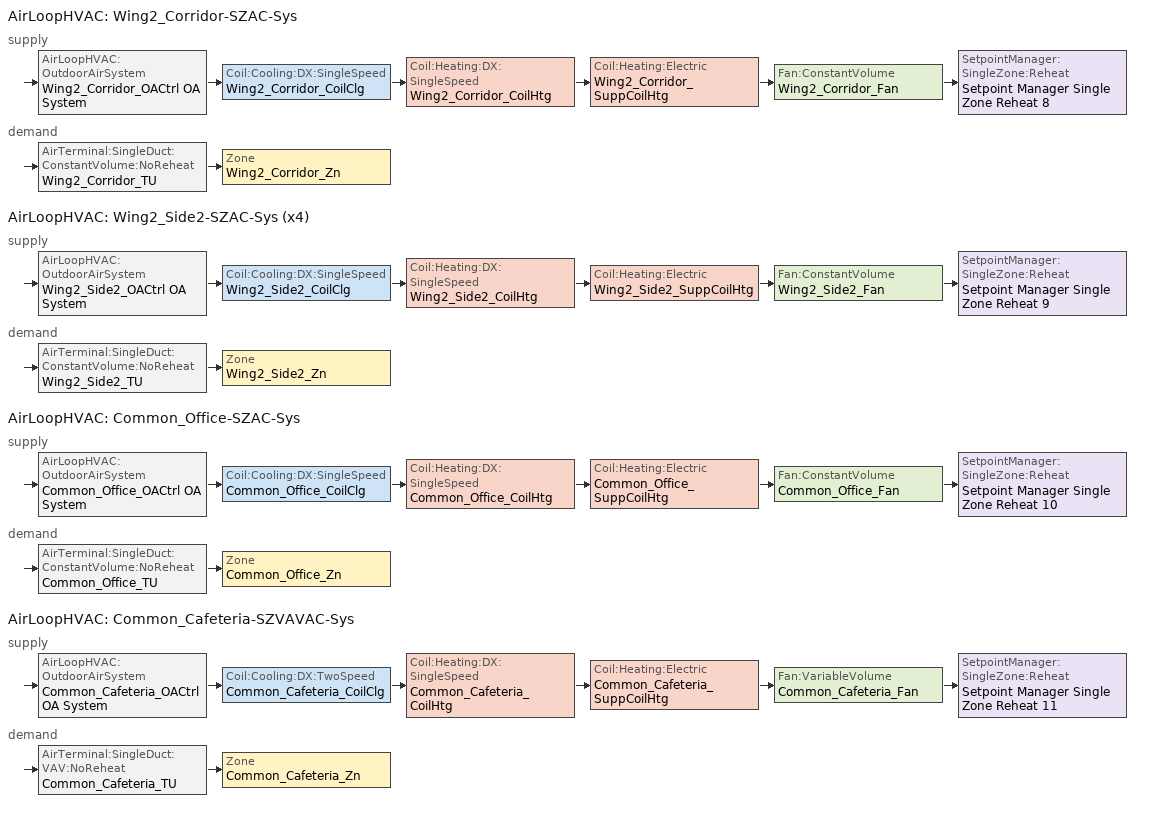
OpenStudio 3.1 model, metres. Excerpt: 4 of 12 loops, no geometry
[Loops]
AirLoopHVAC 'Wing2_Corridor-SZAC-Sys'
 supply: AirLoopHVAC:OutdoorAirSystem 'Wing2_Corridor_OACtrl OA System' > Coil:Cooling:DX:SingleSpeed 'Wing2_Corridor_CoilClg' > Coil:Heating:DX:SingleSpeed 'Wing2_Corridor_CoilHtg' > Coil:Heating:Electric 'Wing2_Corridor_SuppCoilHtg' > Fan:ConstantVolume 'Wing2_Corridor_Fan' > SetpointManager:SingleZone:Reheat 'Setpoint Manager Single Zone Reheat 8'
 demand: AirTerminal:SingleDuct:ConstantVolume:NoReheat 'Wing2_Corridor_TU' > Zone 'Wing2_Corridor_Zn'
AirLoopHVAC 'Wing2_Side2-SZAC-Sys (x4)'
 supply: AirLoopHVAC:OutdoorAirSystem 'Wing2_Side2_OACtrl OA System' > Coil:Cooling:DX:SingleSpeed 'Wing2_Side2_CoilClg' > Coil:Heating:DX:SingleSpeed 'Wing2_Side2_CoilHtg' > Coil:Heating:Electric 'Wing2_Side2_SuppCoilHtg' > Fan:ConstantVolume 'Wing2_Side2_Fan' > SetpointManager:SingleZone:Reheat 'Setpoint Manager Single Zone Reheat 9'
 demand: AirTerminal:SingleDuct:ConstantVolume:NoReheat 'Wing2_Side2_TU' > Zone 'Wing2_Side2_Zn'
AirLoopHVAC 'Common_Office-SZAC-Sys'
 supply: AirLoopHVAC:OutdoorAirSystem 'Common_Office_OACtrl OA System' > Coil:Cooling:DX:SingleSpeed 'Common_Office_CoilClg' > Coil:Heating:DX:SingleSpeed 'Common_Office_CoilHtg' > Coil:Heating:Electric 'Common_Office_SuppCoilHtg' > Fan:ConstantVolume 'Common_Office_Fan' > SetpointManager:SingleZone:Reheat 'Setpoint Manager Single Zone Reheat 10'
 demand: AirTerminal:SingleDuct:ConstantVolume:NoReheat 'Common_Office_TU' > Zone 'Common_Office_Zn'
AirLoopHVAC 'Common_Cafeteria-SZVAVAC-Sys'
 supply: AirLoopHVAC:OutdoorAirSystem 'Common_Cafeteria_OACtrl OA System' > Coil:Cooling:DX:TwoSpeed 'Common_Cafeteria_CoilClg' > Coil:Heating:DX:SingleSpeed 'Common_Cafeteria_CoilHtg' > Coil:Heating:Electric 'Common_Cafeteria_SuppCoilHtg' > Fan:VariableVolume 'Common_Cafeteria_Fan' > SetpointManager:SingleZone:Reheat 'Setpoint Manager Single Zone Reheat 11'
 demand: AirTerminal:SingleDuct:VAV:NoReheat 'Common_Cafeteria_TU' > Zone 'Common_Cafeteria_Zn'
[SizingPeriod:DesignDay] Barometric Pressure {Pa}=101284; Wind Speed {m/s}=2.3; Wind Direction {deg}=220; Sky Clearness=0; Rain Indicator=0; Snow Indicator=0; Day of Month=21; Day Type=SummerDesignDay; Daylight Saving Time Indicator=0; Humidity Indicating Type=Wetbulb; Dry-Bulb Temperature Range Modifier Type=DefaultMultipliers; Solar Model Indicator=ASHRAETau
Name | Maximum Dry-Bulb Temperature {C} | Daily Dry-Bulb Temperature Range {deltaC} | Humidity Indicating Conditions at Maximum Dry-Bulb | Month | ASHRAE Taub | ASHRAE Taud
SACRAMENTO EXECUTIVE  September .4% Condns DB=>MCWB | 37.9 | 16.8 | 19.8 | 9 | 0.351 | 2.437
SACRAMENTO EXECUTIVE  October .4% Condns DB=>MCWB | 33.5 | 14.6 | 18.2 | 10 | 0.345 | 2.463
SACRAMENTO EXECUTIVE  November .4% Condns DB=>MCWB | 25.4 | 11.3 | 15.3 | 11 | 0.331 | 2.486
[Sizing:Zone] Zone Cooling Design Supply Air Temperature Input Method=TemperatureDifference; Zone Cooling Design Supply Air Temperature {C}=14; Zone Cooling Design Supply Air Temperature Difference {deltaC}=11.1111; Zone Heating Design Supply Air Temperature Input Method=TemperatureDifference; Zone Heating Design Supply Air Temperature {C}=40; Zone Heating Design Supply Air Temperature Difference {deltaC}=13.8889; Zone Cooling Design Supply Air Humidity Ratio {kg-H2O/kg-air}=0.0085; Zone Heating Design Supply Air Humidity Ratio {kg-H2O/kg-air}=0.008; Zone Heating Sizing Factor=1; Zone Cooling Sizing Factor=1; Cooling Design Air Flow Method=DesignDay; Cooling Minimum Air Flow per Zone Floor Area {m3/s-m2}=0; Cooling Minimum Air Flow {m3/s}=0; Cooling Minimum Air Flow Fraction=0; Heating Maximum Air Flow per Zone Floor Area {m3/s-m2}=0; Heating Maximum Air Flow {m3/s}=0; Account for Dedicated Outdoor Air System=No; Dedicated Outdoor Air System Control Strategy=NeutralSupplyAir; Dedicated Outdoor Air Low Setpoint Temperature for Design {C}=autosize; Dedicated Outdoor Air High Setpoint Temperature for Design {C}=autosize
Name | Heating Design Air Flow Method | Heating Maximum Air Flow Fraction
Wing2_Corridor_Zn; Wing2_Side2_Zn; Common_Office_Zn | DesignDay | 0
Common_Cafeteria_Zn | DesignDayWithLimit | 0.5
[Zone equipment]
Wing2_Corridor_Zn: Wing2_Corridor_TU
Wing2_Side2_Zn: Wing2_Side2_TU
Common_Office_Zn: Common_Office_TU
Common_Cafeteria_Zn: Common_Cafeteria_TU
[AirLoopHVAC] Availability Schedule=SchoolHVACAvail; Design Return Air Flow Fraction of Supply Air Flow=1
Name | Design Supply Air Flow Rate {m3/s}
Wing2_Corridor-SZAC-Sys | 0.456521
Wing2_Side2-SZAC-Sys (x4) | 1.41492
Common_Office-SZAC-Sys | 0.96862
Common_Cafeteria-SZVAVAC-Sys | 1.57405
[Sizing:System] Type of Load to Size On=Sensible; Design Outdoor Air Flow Rate {m3/s}=Autosize; Preheat Design Temperature {C}=5.68434e-14; Preheat Design Humidity Ratio {kg-H2O/kg-Air}=0; Precool Design Temperature {C}=5.68434e-14; Precool Design Humidity Ratio {kg-H2O/kg-Air}=0; Central Cooling Design Supply Air Temperature {C}=12.7778; Central Heating Design Supply Air Temperature {C}=35; Sizing Option=NonCoincident; 100% Outdoor Air in Cooling=No; 100% Outdoor Air in Heating=No; Central Cooling Design Supply Air Humidity Ratio {kg-H2O/kg-Air}=0.0085; Central Heating Design Supply Air Humidity Ratio {kg-H2O/kg-Air}=0.008; Cooling Design Air Flow Method=DesignDay; Cooling Design Air Flow Rate {m3/s}=0; Heating Design Air Flow Method=DesignDay; Heating Design Air Flow Rate {m3/s}=0; System Outdoor Air Method=ZoneSum; Zone Maximum Outdoor Air Fraction=1; Cooling Supply Air Flow Rate Per Floor Area {m3/s-m2}=0.00996765; Cooling Fraction of Autosized Cooling Supply Air Flow Rate=1; Cooling Supply Air Flow Rate Per Unit Cooling Capacity {m3/s-W}=3.94755e-05; Heating Supply Air Flow Rate Per Floor Area {m3/s-m2}=0.00996765; Heating Fraction of Autosized Heating Supply Air Flow Rate=1; Heating Fraction of Autosized Cooling Supply Air Flow Rate=1; Heating Supply Air Flow Rate Per Unit Heating Capacity {m3/s-W}=3.15882e-05; Cooling Design Capacity Method=CoolingDesignCapacity; Cooling Design Capacity {W}=autosize; Cooling Design Capacity Per Floor Area {W/m2}=234.7; Fraction of Autosized Cooling Design Capacity=1; Heating Design Capacity Method=HeatingDesignCapacity; Heating Design Capacity {W}=autosize; Heating Design Capacity Per Floor Area {W/m2}=157; Fraction of Autosized Heating Design Capacity=1; Central Cooling Capacity Control Method=OnOff
Name | Central Heating Maximum System Air Flow Ratio
Wing2_Corridor-SZAC-Sys; Wing2_Side2-SZAC-Sys (x4); Common_Office-SZAC-Sys | 1
Common_Cafeteria-SZVAVAC-Sys | 0.5
[Fan:ConstantVolume] Availability Schedule=Always On Discrete; Motor In Airstream Fraction=1
Name | Fan Total Efficiency | Pressure Rise {Pa} | Maximum Flow Rate {m3/s} | Motor Efficiency
Wing2_Corridor_Fan | 0.55575 | 876.534 | 0.456521 | 0.855
Wing2_Side2_Fan | 0.55575 | 876.534 | 1.41492 | 0.855
Common_Office_Fan | 0.56225 | 886.786 | 0.96862 | 0.865
[Coil:Heating:Electric]
Name | Availability Schedule | Nominal Capacity {W}
Wing2_Corridor_SuppCoilHtg | Wing2_Corridor_SuppCoilHtg AvailSch | 8165.25
Wing2_Side2_SuppCoilHtg | Wing2_Side2_SuppCoilHtg AvailSch | 30461.8
Common_Office_SuppCoilHtg | Common_Office_SuppCoilHtg AvailSch | 14091.5
Common_Cafeteria_SuppCoilHtg | Common_Cafeteria_SuppCoilHtg AvailSch | 36211
[Coil:Heating:DX:SingleSpeed] Availability Schedule=Always On Discrete; Rated Supply Fan Power Per Volume Flow Rate {W/(m3/s)}=773.3; Total Heating Capacity Function of Temperature Curve=CoilHtgHPQRatio_fToadbSI; Total Heating Capacity Function of Flow Fraction Curve=CoilHtgHPQRatio_fCFMRatio; Energy Input Ratio Function of Temperature Curve=CoilHtgHPEIRRatio_fToadbSI; Energy Input Ratio Function of Flow Fraction Curve=CoilHtgHPEIRRatio_fCFMRatio; Part Load Fraction Correlation Curve=CoilHtgHPEIRRatio_fQFrac; Minimum Outdoor Dry-Bulb Temperature for Compressor Operation {C}=-8.33333; Maximum Outdoor Dry-Bulb Temperature for Defrost Operation {C}=4.44444; Maximum Outdoor Dry-Bulb Temperature for Crankcase Heater Operation {C}=10; Defrost Strategy=ReverseCycle; Defrost Control=Timed; Defrost Time Period Fraction=0.058333; Resistive Defrost Heater Capacity {W}=2000
Name | Rated Total Heating Capacity {W} | Rated COP {W/W} | Rated Air Flow Rate {m3/s} | Defrost Energy Input Ratio Function of Temperature Curve | Crankcase Heater Capacity {W}
Wing2_Corridor_CoilHtg | 8385.17 | 3.52162 | 0.456521 | Wing2_Corridor_CoilHtg Defrost Curve | 22.8521
Wing2_Side2_CoilHtg | 25988.6 | 3.52162 | 1.41492 | Wing2_Side2_CoilHtg Defrost Curve | 70.8268
Common_Office_CoilHtg | 18458.9 | 3.52162 | 0.96862 | Common_Office_CoilHtg Defrost Curve | 50.3059
Common_Cafeteria_CoilHtg | 28911.5 | 3.77622 | 1.57405 | Common_Cafeteria_CoilHtg Defrost Curve | 78.7925
[Coil:Cooling:DX:SingleSpeed] Availability Schedule=Always On Discrete; Rated Sensible Heat Ratio=autosize; Rated COP {W/W}=4.07563; Rated Evaporator Fan Power Per Volume Flow Rate {W/(m3/s)}=773.3; Total Cooling Capacity Function of Temperature Curve=CoilClgDXQRatio_fTwbToadbSI; Total Cooling Capacity Function of Flow Fraction Curve=CoilClgDXSnglQRatio_fCFMRatio; Energy Input Ratio Function of Flow Fraction Curve=CoilClgDXSnglEIRRatio_fCFMRatio; Part Load Fraction Correlation Curve=CoilClgDXSEEREIRRatio_fQFrac; Minimum Outdoor Dry-Bulb Temperature for Compressor Operation {C}=-25; Condenser Type=AirCooled; Evaporative Condenser Effectiveness=0; Evaporative Condenser Air Flow Rate {m3/s}=Autosize; Evaporative Condenser Pump Rated Power Consumption {W}=Autosize; Crankcase Heater Capacity {W}=0; Maximum Outdoor Dry-Bulb Temperature for Crankcase Heater Operation {C}=0; Basin Heater Capacity {W/K}=0; Basin Heater Setpoint Temperature {C}=10
Name | Rated Total Cooling Capacity {W} | Rated Air Flow Rate {m3/s} | Energy Input Ratio Function of Temperature Curve
Wing2_Corridor_CoilClg | 8385.17 | 0.456521 | CoilClgDXSEEREIR_fTwbToadbSI-8
Wing2_Side2_CoilClg | 25988.6 | 1.41492 | CoilClgDXSEEREIR_fTwbToadbSI-9
Common_Office_CoilClg | 18458.9 | 0.96862 | CoilClgDXSEEREIR_fTwbToadbSI-10
[Controller:OutdoorAir] Minimum Outdoor Air Flow Rate {m3/s}=0; Maximum Outdoor Air Flow Rate {m3/s}=Autosize; Economizer Control Action Type=ModulateFlow; Lockout Type=NoLockout; Minimum Limit Type=FixedMinimum; High Humidity Control=No
Name | Economizer Control Type | Economizer Maximum Limit Enthalpy {J/kg} | Minimum Outdoor Air Schedule | Controller Mechanical Ventilation | Heat Recovery Bypass Control Type | Economizer Maximum Limit Dry-Bulb Temperature {C} | Maximum Fraction of Outdoor Air Schedule
Wing2_Corridor_OACtrl | NoEconomizer | 64000 | Wing2_Corridor_OACtrl Schedule | Wing2_Corridor_OACtrl Mech Vent Controller | BypassWhenWithinEconomizerLimits
Wing2_Side2_OACtrl | NoEconomizer | 64000 | Wing2_Side2_OACtrl Schedule | Wing2_Side2_OACtrl Mech Vent Controller | BypassWhenWithinEconomizerLimits
Common_Office_OACtrl | FixedDryBulb | 116300 | Common_Office_OACtrl Schedule | Common_Office_OACtrl Mech Vent Controller | BypassWhenWithinEconomizerLimits | 23.8889 | Common_Office_OACtrl Max OA Schedule
Common_Cafeteria_OACtrl | FixedDryBulb | 116300 | Common_Cafeteria_OACtrl Schedule | Common_Cafeteria_OACtrl Mech Vent Controller | BypassWhenOAFlowGreaterThanMinimum | 23.8889 | Common_Cafeteria_OACtrl Max OA Schedule
[Controller:MechanicalVentilation] Availability Schedule=Always On Discrete; System Outdoor Air Method=ZoneSum
Name | Demand Controlled Ventilation
Wing2_Corridor_OACtrl Mech Vent Controller; Wing2_Side2_OACtrl Mech Vent Controller; Common_Office_OACtrl Mech Vent Controller
Common_Cafeteria_OACtrl Mech Vent Controller | Yes
[AirLoopHVAC:OutdoorAirSystem]
Name | Controller
Wing2_Corridor_OACtrl OA System | Wing2_Corridor_OACtrl
Wing2_Side2_OACtrl OA System | Wing2_Side2_OACtrl
Common_Office_OACtrl OA System | Common_Office_OACtrl
Common_Cafeteria_OACtrl OA System | Common_Cafeteria_OACtrl
[SetpointManager:SingleZone:Reheat]
Name | Minimum Supply Air Temperature {C} | Maximum Supply Air Temperature {C} | Control Zone | Setpoint Node or NodeList
Setpoint Manager Single Zone Reheat 8 | -99 | 99 | Wing2_Corridor_Zn | Wing2_Corridor_Fan Outlet Node
Setpoint Manager Single Zone Reheat 9 | -99 | 99 | Wing2_Side2_Zn | Wing2_Side2_Fan Outlet Node
Setpoint Manager Single Zone Reheat 10 | -99 | 99 | Common_Office_Zn | Common_Office_Fan Outlet Node
Setpoint Manager Single Zone Reheat 11 | 12.7778 | 35 | Common_Cafeteria_Zn | Common_Cafeteria_Fan Outlet Node
[Fan:VariableVolume]
Common_Cafeteria_Fan: Availability Schedule=Always On Discrete; Fan Total Efficiency=0.58175; Pressure Rise {Pa}=917.541; Maximum Flow Rate {m3/s}=1.57405; Fan Power Minimum Flow Rate Input Method=FixedFlowRate; Fan Power Minimum Flow Fraction=0; Fan Power Minimum Air Flow Rate {m3/s}=0.787024; Motor Efficiency=0.895; Motor In Airstream Fraction=1; Fan Power Coefficient 1=0.027828; Fan Power Coefficient 2=0.026583; Fan Power Coefficient 3=-0.087069; Fan Power Coefficient 4=1.03092; Fan Power Coefficient 5=0
[Coil:Cooling:DX:TwoSpeed]
Common_Cafeteria_CoilClg: Availability Schedule=Always On Discrete; Rated High Speed Total Cooling Capacity {W}=28911.5; Rated High Speed Sensible Heat Ratio=Autosize; Rated High Speed COP {W/W}=3.90941; Rated High Speed Air Flow Rate {m3/s}=1.57405; Unit Internal Static Air Pressure {Pa}=773.3; Total Cooling Capacity Function of Temperature Curve=CoilClgDXQRatio_fTwbToadbSI; Total Cooling Capacity Function of Flow Fraction Curve=CoilClgDXDblQRatio_fCFMRatio; Energy Input Ratio Function of Temperature Curve=CoilClgDXEIRRatio_fTwbToadbSI; Energy Input Ratio Function of Flow Fraction Curve=CoilClgDXDblEIRRatio_fCFMRatio; Part Load Fraction Correlation Curve=CoilClgDXEIRRatio_fQFrac; Rated Low Speed Total Cooling Capacity {W}=14455.7; Rated Low Speed Sensible Heat Ratio=Autosize; Rated Low Speed COP {W/W}=3.90941; Rated Low Speed Air Flow Rate {m3/s}=0.787024; Low Speed Total Cooling Capacity Function of Temperature Curve=CoilClgDXQRatio_fTwbToadbSI 1; Low Speed Energy Input Ratio Function of Temperature Curve=CoilClgDXEIRRatio_fTwbToadbSI 1; Condenser Type=AirCooled; Minimum Outdoor Dry-Bulb Temperature for Compressor Operation {C}=-25; High Speed Evaporative Condenser Effectiveness=0; High Speed Evaporative Condenser Air Flow Rate {m3/s}=Autosize; High Speed Evaporative Condenser Pump Rated Power Consumption {W}=Autosize; Low Speed Evaporative Condenser Effectiveness=0; Low Speed Evaporative Condenser Air Flow Rate {m3/s}=Autosize; Low Speed Evaporative Condenser Pump Rated Power Consumption {W}=Autosize; Basin Heater Capacity {W/K}=0; Basin Heater Setpoint Temperature {C}=10
[AirTerminal:SingleDuct:ConstantVolume:NoReheat] Availability Schedule=Always On Discrete
Name | Maximum Air Flow Rate {m3/s}
Wing2_Corridor_TU | 0.456521
Wing2_Side2_TU | 1.41492
Common_Office_TU | 0.96862
[AirTerminal:SingleDuct:VAV:NoReheat]
Common_Cafeteria_TU: Availability Schedule=Always On Discrete; Maximum Air Flow Rate {m3/s}=1.57405; Zone Minimum Air Flow Input Method=FixedFlowRate; Constant Minimum Air Flow Fraction=0.3; Fixed Minimum Air Flow Rate {m3/s}=0.787024; Control For Outdoor Air=No
[Curve:Biquadratic]
Name | Coefficient1 Constant | Coefficient2 x | Coefficient3 x**2 | Coefficient4 y | Coefficient5 y**2 | Coefficient6 x*y | Minimum Value of x | Maximum Value of x | Minimum Value of y | Maximum Value of y | Minimum Curve Output | Maximum Curve Output
CoilClgDXQRatio_fTwbToadbSI; CoilClgDXQRatio_fTwbToadbSI 1 | 0.86779 | 0.014245 | 0.000554 | -0.007569 | 3.2e-05 | -0.000191 | 13.89 | 25 | 23.89 | 46.11 | 0.77 | 1.29
CoilClgDXEIRRatio_fTwbToadbSI; CoilClgDXEIRRatio_fTwbToadbSI 1 | 0.116709 | 0.028458 | -0.000411 | 0.021422 | 0.000162 | -0.00068 | 13.89 | 25 | 23.89 | 46.11 | 0.77 | 1.33
Wing2_Corridor_CoilHtg Defrost Curve; Wing2_Side2_CoilHtg Defrost Curve; Common_Office_CoilHtg Defrost Curve; Common_Cafeteria_CoilHtg Defrost Curve | 1 | 0 | 0 | 0 | 0 | 0 | 0 | 1 | 0 | 1
[Curve:Cubic]
Name | Coefficient1 Constant | Coefficient2 x | Coefficient3 x**2 | Coefficient4 x**3 | Minimum Value of x | Maximum Value of x | Minimum Curve Output | Maximum Curve Output
CoilClgDXSEEREIRRatio_fQFrac | 1 | 0 | 0 | 0 | 0.7 | 1 | 1 | 1
CoilClgDXEIRRatio_fQFrac | 0 | 5.1091 | -8.5515 | 4.4744 | 0.7 | 1 | 0.92 | 1
CoilClgDXDblEIRRatio_fCFMRatio | 1.00795 | 0.345441 | -0.692289 | 0.338899 | 0 | 100
CoilHtgHPQRatio_fToadbSI | 0.729009 | 0.031928 | 0.000136 | -9e-06 | 0 | 10 | 0.17 | 1.05
CoilHtgHPEIRRatio_fToadbSI | 1.21829 | -0.036117 | 0.00142 | -2.7e-05 | 0 | 10 | 0.97 | 3.18
CoilClgDXDblQRatio_fCFMRatio | 0.472786 | 1.24334 | -1.03871 | 0.322578 | 0 | 100 | 0.47
[Curve:Quadratic] Minimum Value of x=0
Name | Coefficient1 Constant | Coefficient2 x | Coefficient3 x**2 | Maximum Value of x | Minimum Curve Output | Maximum Curve Output
CoilClgDXSnglQRatio_fCFMRatio | 0.8 | 0.2 | 0 | 100 | 0.8
CoilClgDXSnglEIRRatio_fCFMRatio | 1.156 | -0.1816 | 0.0256 | 100
CoilHtgHPQRatio_fCFMRatio | 0.84 | 0.16 | 0 | 100 | 0.84
CoilHtgHPEIRRatio_fQFrac | 0.85 | 0.15 | 0 | 1 | 0.85 | 1
CoilHtgHPEIRRatio_fCFMRatio | 1.3824 | -0.4336 | 0.0512 | 1
[Table:MultiVariableLookup]
CoilClgDXSEEREIR_fTwbToadbSI-8; CoilClgDXSEEREIR_fTwbToadbSI-9; CoilClgDXSEEREIR_fTwbToadbSI-10: EvaluateCurveToLimits, BiQuadratic, 1, Temperature, Temperature, Dimensionless, 2, 19.44, 35, 1, 19.44, 27.78, 0.78414, 19.44, 43.33, 1.21791, 13.89, 35, 1.16301, 13.89, 27.78, 0.916875, 13.89, 43.33, 1.41138, 25, 35, 0.884805, 25, 27.78, 0.690413, 25, 43.33, 1.08116
[Schedule:Day]
SchoolHVACAvailSun; Wing2_Corridor_OACtrl Schedule Week 1 Sunday; Wing2_Corridor_OACtrl Schedule Week 1 Holiday; Wing2_Corridor_OACtrl Schedule Week 1 Custom 1; Wing2_Corridor_OACtrl Schedule Week 1 Custom 2; Wing2_Side2_OACtrl Schedule Week 1 Sunday; Wing2_Side2_OACtrl Schedule Week 1 Holiday; Wing2_Side2_OACtrl Schedule Week 1 Custom 1; Wing2_Side2_OACtrl Schedule Week 1 Custom 2; Common_Office_OACtrl Schedule Week 1 Sunday; Common_Office_OACtrl Schedule Week 1 Holiday; Common_Office_OACtrl Schedule Week 1 Custom 1; Common_Office_OACtrl Schedule Week 1 Custom 2; Common_Cafeteria_OACtrl Schedule Week 1 Sunday; Common_Cafeteria_OACtrl Schedule Week 1 Holiday; Common_Cafeteria_OACtrl Schedule Week 1 Custom 1; Common_Cafeteria_OACtrl Schedule Week 1 Custom 2: 1, 0, 0, 2, 0, 0, 3, 0, 0, 4, 0, 0, 5, 0, 0, 6, 0, 0, 7, 0, 0, 8, 0, 0, 9, 0, 0, 10, 0, 0, 11, 0, 0, 12, 0, 0, 13, 0, 0, 14, 0, 0, 15, 0, 0, 16, 0, 0, 17, 0, 0, 18, 0, 0, 19, 0, 0, 20, 0, 0, 21, 0, 0, 22, 0, 0, 23, 0, 0, 24, 0, 0
SchoolHVACAvailWD; Wing2_Corridor_OACtrl Schedule Week 1 Monday; Wing2_Corridor_OACtrl Schedule Week 1 Tuesday; Wing2_Corridor_OACtrl Schedule Week 1 Wednesday; Wing2_Corridor_OACtrl Schedule Week 1 Thursday; Wing2_Corridor_OACtrl Schedule Week 1 Friday; Wing2_Side2_OACtrl Schedule Week 1 Monday; Wing2_Side2_OACtrl Schedule Week 1 Tuesday; Wing2_Side2_OACtrl Schedule Week 1 Wednesday; Wing2_Side2_OACtrl Schedule Week 1 Thursday; Wing2_Side2_OACtrl Schedule Week 1 Friday; Common_Office_OACtrl Schedule Week 1 Monday; Common_Office_OACtrl Schedule Week 1 Tuesday; Common_Office_OACtrl Schedule Week 1 Wednesday; Common_Office_OACtrl Schedule Week 1 Thursday; Common_Office_OACtrl Schedule Week 1 Friday; Common_Cafeteria_OACtrl Schedule Week 1 Monday; Common_Cafeteria_OACtrl Schedule Week 1 Tuesday; Common_Cafeteria_OACtrl Schedule Week 1 Wednesday; Common_Cafeteria_OACtrl Schedule Week 1 Thursday; Common_Cafeteria_OACtrl Schedule Week 1 Friday: 1, 0, 0, 2, 0, 0, 3, 0, 0, 4, 0, 0, 5, 0, 0, 6, 0, 0, 7, 0, 1, 8, 0, 1, 9, 0, 1, 10, 0, 1, 11, 0, 1, 12, 0, 1, 13, 0, 1, 14, 0, 1, 15, 0, 1, 16, 0, 1, 17, 0, 1, 18, 0, 1, 19, 0, 1, 20, 0, 1, 21, 0, 1, 22, 0, 1, 23, 0, 0, 24, 0, 0
SchoolHVACAvailSat; Wing2_Corridor_OACtrl Schedule Week 1 Saturday; Wing2_Side2_OACtrl Schedule Week 1 Saturday; Common_Office_OACtrl Schedule Week 1 Saturday; Common_Cafeteria_OACtrl Schedule Week 1 Saturday: 1, 0, 0, 2, 0, 0, 3, 0, 0, 4, 0, 0, 5, 0, 0, 6, 0, 0, 7, 0, 0, 8, 0, 1, 9, 0, 1, 10, 0, 1, 11, 0, 1, 12, 0, 1, 13, 0, 1, 14, 0, 0, 15, 0, 0, 16, 0, 0, 17, 0, 0, 18, 0, 0, 19, 0, 0, 20, 0, 0, 21, 0, 0, 22, 0, 0, 23, 0, 0, 24, 0, 0
AllOnHVACAvailDay; Wing2_Corridor_OACtrl Schedule Week 1 Summer; Wing2_Corridor_OACtrl Schedule Week 1 Winter; Wing2_Side2_OACtrl Schedule Week 1 Summer; Wing2_Side2_OACtrl Schedule Week 1 Winter; Common_Office_OACtrl Schedule Week 1 Summer; Common_Office_OACtrl Schedule Week 1 Winter; Common_Cafeteria_OACtrl Schedule Week 1 Summer; Common_Cafeteria_OACtrl Schedule Week 1 Winter: 1, 0, 1, 2, 0, 1, 3, 0, 1, 4, 0, 1, 5, 0, 1, 6, 0, 1, 7, 0, 1, 8, 0, 1, 9, 0, 1, 10, 0, 1, 11, 0, 1, 12, 0, 1, 13, 0, 1, 14, 0, 1, 15, 0, 1, 16, 0, 1, 17, 0, 1, 18, 0, 1, 19, 0, 1, 20, 0, 1, 21, 0, 1, 22, 0, 1, 23, 0, 1, 24, 0, 1
Schedule Day 2; Schedule Day 3: 24, 0, 1
[Schedule:Week]
SchoolHVACAvailWk: SchoolHVACAvailSun, SchoolHVACAvailWD, SchoolHVACAvailWD, SchoolHVACAvailWD, SchoolHVACAvailWD, SchoolHVACAvailWD, SchoolHVACAvailSat, SchoolHVACAvailSun, AllOnHVACAvailDay, AllOnHVACAvailDay, SchoolHVACAvailSun, SchoolHVACAvailSun
Wing2_Corridor_OACtrl Schedule Week 1: Wing2_Corridor_OACtrl Schedule Week 1 Sunday, Wing2_Corridor_OACtrl Schedule Week 1 Monday, Wing2_Corridor_OACtrl Schedule Week 1 Tuesday, Wing2_Corridor_OACtrl Schedule Week 1 Wednesday, Wing2_Corridor_OACtrl Schedule Week 1 Thursday, Wing2_Corridor_OACtrl Schedule Week 1 Friday, Wing2_Corridor_OACtrl Schedule Week 1 Saturday, Wing2_Corridor_OACtrl Schedule Week 1 Holiday, Wing2_Corridor_OACtrl Schedule Week 1 Summer, Wing2_Corridor_OACtrl Schedule Week 1 Winter, Wing2_Corridor_OACtrl Schedule Week 1 Custom 1, Wing2_Corridor_OACtrl Schedule Week 1 Custom 2
Wing2_Side2_OACtrl Schedule Week 1: Wing2_Side2_OACtrl Schedule Week 1 Sunday, Wing2_Side2_OACtrl Schedule Week 1 Monday, Wing2_Side2_OACtrl Schedule Week 1 Tuesday, Wing2_Side2_OACtrl Schedule Week 1 Wednesday, Wing2_Side2_OACtrl Schedule Week 1 Thursday, Wing2_Side2_OACtrl Schedule Week 1 Friday, Wing2_Side2_OACtrl Schedule Week 1 Saturday, Wing2_Side2_OACtrl Schedule Week 1 Holiday, Wing2_Side2_OACtrl Schedule Week 1 Summer, Wing2_Side2_OACtrl Schedule Week 1 Winter, Wing2_Side2_OACtrl Schedule Week 1 Custom 1, Wing2_Side2_OACtrl Schedule Week 1 Custom 2
Common_Office_OACtrl Schedule Week 1: Common_Office_OACtrl Schedule Week 1 Sunday, Common_Office_OACtrl Schedule Week 1 Monday, Common_Office_OACtrl Schedule Week 1 Tuesday, Common_Office_OACtrl Schedule Week 1 Wednesday, Common_Office_OACtrl Schedule Week 1 Thursday, Common_Office_OACtrl Schedule Week 1 Friday, Common_Office_OACtrl Schedule Week 1 Saturday, Common_Office_OACtrl Schedule Week 1 Holiday, Common_Office_OACtrl Schedule Week 1 Summer, Common_Office_OACtrl Schedule Week 1 Winter, Common_Office_OACtrl Schedule Week 1 Custom 1, Common_Office_OACtrl Schedule Week 1 Custom 2
Common_Cafeteria_OACtrl Schedule Week 1: Common_Cafeteria_OACtrl Schedule Week 1 Sunday, Common_Cafeteria_OACtrl Schedule Week 1 Monday, Common_Cafeteria_OACtrl Schedule Week 1 Tuesday, Common_Cafeteria_OACtrl Schedule Week 1 Wednesday, Common_Cafeteria_OACtrl Schedule Week 1 Thursday, Common_Cafeteria_OACtrl Schedule Week 1 Friday, Common_Cafeteria_OACtrl Schedule Week 1 Saturday, Common_Cafeteria_OACtrl Schedule Week 1 Holiday, Common_Cafeteria_OACtrl Schedule Week 1 Summer, Common_Cafeteria_OACtrl Schedule Week 1 Winter, Common_Cafeteria_OACtrl Schedule Week 1 Custom 1, Common_Cafeteria_OACtrl Schedule Week 1 Custom 2
[Schedule:Year]
SchoolHVACAvail: 12, 31, SchoolHVACAvailWk
Wing2_Corridor_OACtrl Schedule: 12, 31, Wing2_Corridor_OACtrl Schedule Week 1
Wing2_Side2_OACtrl Schedule: 12, 31, Wing2_Side2_OACtrl Schedule Week 1
Common_Office_OACtrl Schedule: 12, 31, Common_Office_OACtrl Schedule Week 1
Common_Cafeteria_OACtrl Schedule: 12, 31, Common_Cafeteria_OACtrl Schedule Week 1
[Schedule:Ruleset]
Name | Default Day Schedule
Common_Office_OACtrl Max OA Schedule | Schedule Day 2
Common_Cafeteria_OACtrl Max OA Schedule | Schedule Day 3
[Schedule:Constant] Value=1
Always On Discrete; Wing2_Corridor_SuppCoilHtg AvailSch; Wing2_Side2_SuppCoilHtg AvailSch; Common_Office_SuppCoilHtg AvailSch; Common_Cafeteria_SuppCoilHtg AvailSch
